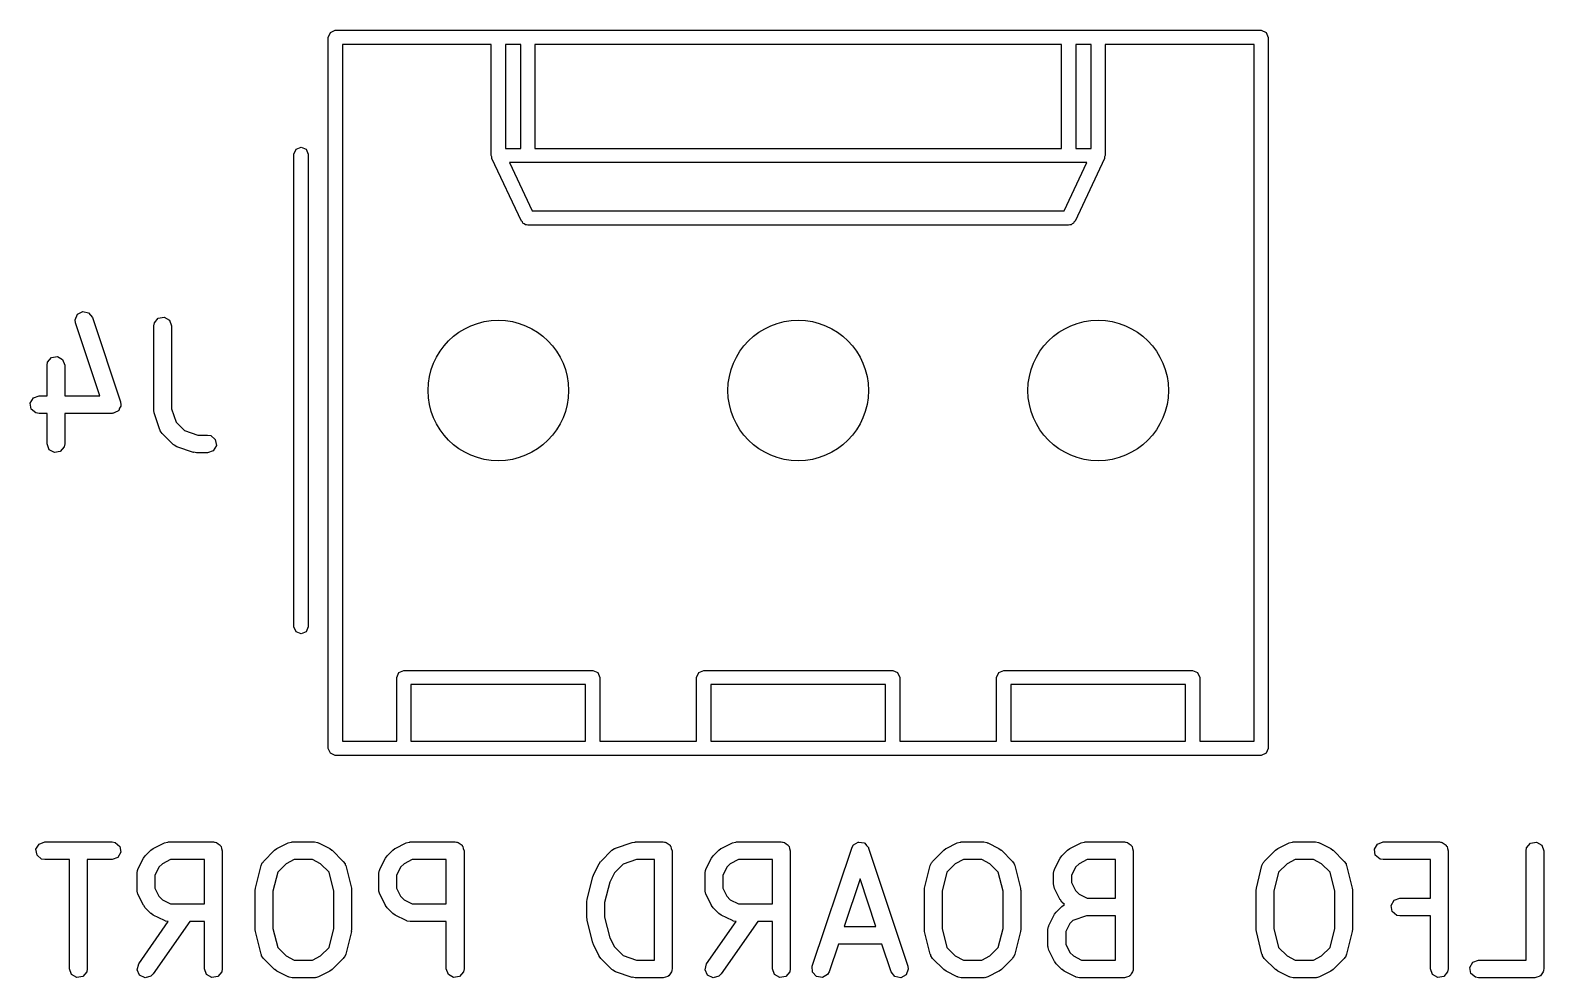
# Model space of a CAD drawing. Extents: x 62 to 228, y -146 to -46.
# Drawn here: x 154.79 to 167.6, y -145.31 to -137.28 of the extents above; entities that cross this region are included whole.
import ezdxf

# ---------------------------------------------------------------- set-up
doc = ezdxf.new("R2010")
doc.units = 0
doc.layers.add('BLACK', color=7, linetype='CONTINUOUS')

msp = doc.modelspace()

# ---------------------------------------------------------------- linework, layer by layer
at = {"layer": 'BLACK', "linetype": 'CONTINUOUS'}
for p, q in [((157.31, -137.345), (157.328, -137.303)), ((157.31, -143.365), (157.31, -137.345)), ((157.328, -137.303), (157.37, -137.285)), ((157.37, -137.285), (165.21, -137.285)), ((165.21, -137.285), (165.252, -137.303)), ((165.252, -137.303), (165.27, -137.345)), ((165.27, -137.345), (165.27, -143.365)), ((158.69, -137.405), (157.43, -137.405)), ((157.43, -137.405), (157.43, -143.305)), ((158.69, -138.345), (158.69, -137.405)), ((158.81, -137.405), (158.81, -138.285)), ((158.94, -137.405), (158.81, -137.405)), ((158.94, -138.285), (158.94, -137.405)), ((159.06, -137.405), (159.06, -138.285)), ((163.52, -137.405), (159.06, -137.405)), ((163.52, -138.285), (163.52, -137.405)), ((163.64, -137.405), (163.64, -138.285)), ((163.77, -137.405), (163.64, -137.405)), ((163.77, -138.285), (163.77, -137.405)), ((165.15, -137.405), (163.89, -137.405)), ((163.89, -137.405), (163.89, -138.345)), ((165.15, -143.305), (165.15, -137.405)), ((157.038, -138.293), (157.08, -138.275)), ((157.08, -138.275), (157.122, -138.293)), ((157.02, -138.335), (157.038, -138.293)), ((157.02, -142.335), (157.02, -138.335)), ((157.122, -138.293), (157.14, -138.335)), ((157.14, -138.335), (157.14, -142.335)), ((158.695, -138.357), (158.69, -138.345)), ((158.696, -138.371), (158.695, -138.357)), ((158.946, -138.901), (158.696, -138.371)), ((158.81, -138.285), (158.94, -138.285)), ((163.735, -138.405), (158.845, -138.405)), ((158.845, -138.405), (159.038, -138.815)), ((159.06, -138.285), (163.52, -138.285)), ((163.542, -138.815), (163.735, -138.405)), ((163.884, -138.371), (163.634, -138.901)), ((163.64, -138.285), (163.77, -138.285)), ((163.885, -138.357), (163.884, -138.371)), ((163.89, -138.345), (163.885, -138.357)), ((158.954, -138.908), (158.946, -138.901)), ((158.958, -138.917), (158.954, -138.908)), ((158.97, -138.923), (158.958, -138.917)), ((158.98, -138.931), (158.97, -138.923)), ((159.038, -138.815), (163.542, -138.815)), ((163.61, -138.923), (163.6, -138.931)), ((163.622, -138.917), (163.61, -138.923)), ((163.626, -138.908), (163.622, -138.917)), ((163.634, -138.901), (163.626, -138.908)), ((158.99, -138.931), (158.98, -138.931)), ((159, -138.935), (158.99, -138.931)), ((163.58, -138.935), (159, -138.935)), ((163.59, -138.931), (163.58, -138.935)), ((163.6, -138.931), (163.59, -138.931)), ((155.167, -139.738), (155.186, -139.69)), ((155.186, -139.69), (155.231, -139.666)), ((155.231, -139.666), (155.281, -139.676)), ((155.281, -139.676), (155.313, -139.716)), ((155.171, -139.763), (155.167, -139.738)), ((155.376, -140.379), (155.171, -139.763)), ((155.313, -139.716), (155.551, -140.43)), ((155.833, -139.787), (155.838, -139.762)), ((155.833, -140.502), (155.833, -139.787)), ((155.838, -139.762), (155.871, -139.722)), ((155.871, -139.722), (155.921, -139.714)), ((155.921, -139.714), (155.966, -139.739)), ((155.966, -139.739), (155.983, -139.787)), ((155.983, -139.787), (155.983, -140.489)), ((154.933, -140.095), (154.966, -140.056)), ((154.966, -140.056), (155.017, -140.047)), ((155.017, -140.047), (155.061, -140.073)), ((155.061, -140.073), (155.079, -140.121)), ((154.929, -140.121), (154.933, -140.095)), ((154.929, -140.379), (154.929, -140.121)), ((155.079, -140.121), (155.079, -140.379)), ((154.787, -140.441), (154.813, -140.397)), ((154.796, -140.492), (154.787, -140.441)), ((154.813, -140.397), (154.861, -140.379)), ((154.861, -140.379), (154.929, -140.379)), ((155.079, -140.379), (155.376, -140.379)), ((155.551, -140.43), (155.555, -140.456)), ((155.555, -140.456), (155.553, -140.461)), ((155.553, -140.461), (155.554, -140.467)), ((154.835, -140.525), (154.796, -140.492)), ((154.861, -140.529), (154.835, -140.525)), ((154.929, -140.529), (154.861, -140.529)), ((154.929, -140.787), (154.929, -140.529)), ((155.48, -140.529), (155.079, -140.529)), ((155.079, -140.529), (155.079, -140.787)), ((155.485, -140.527), (155.48, -140.529)), ((155.491, -140.528), (155.485, -140.527)), ((155.509, -140.518), (155.491, -140.528)), ((155.528, -140.511), (155.509, -140.518)), ((155.531, -140.507), (155.528, -140.511)), ((155.536, -140.504), (155.531, -140.507)), ((155.543, -140.485), (155.536, -140.504)), ((155.554, -140.467), (155.543, -140.485)), ((155.834, -140.503), (155.833, -140.502)), ((155.837, -140.525), (155.834, -140.503)), ((155.885, -140.668), (155.837, -140.525)), ((155.983, -140.489), (156.022, -140.604)), ((155.888, -140.672), (155.885, -140.668)), ((155.888, -140.676), (155.888, -140.672)), ((155.903, -140.698), (155.888, -140.676)), ((155.998, -140.793), (155.903, -140.698)), ((156.022, -140.604), (156.092, -140.674)), ((156.092, -140.674), (156.206, -140.712)), ((156.206, -140.712), (156.289, -140.712)), ((156.289, -140.712), (156.315, -140.717)), ((156.315, -140.717), (156.354, -140.75)), ((154.946, -140.836), (154.929, -140.787)), ((154.991, -140.861), (154.946, -140.836)), ((155.074, -140.813), (155.041, -140.852)), ((155.079, -140.787), (155.074, -140.813)), ((156.002, -140.795), (155.998, -140.793)), ((156.005, -140.799), (156.002, -140.795)), ((156.027, -140.811), (156.005, -140.799)), ((156.17, -140.859), (156.027, -140.811)), ((156.337, -140.845), (156.289, -140.862)), ((156.363, -140.8), (156.337, -140.845)), ((156.354, -140.75), (156.363, -140.8)), ((155.041, -140.852), (154.991, -140.861)), ((156.172, -140.858), (156.17, -140.859)), ((156.194, -140.862), (156.172, -140.858)), ((156.289, -140.862), (156.194, -140.862)), ((157.038, -142.377), (157.02, -142.335)), ((157.08, -142.395), (157.038, -142.377)), ((157.122, -142.377), (157.08, -142.395)), ((157.14, -142.335), (157.122, -142.377)), ((157.89, -142.765), (157.908, -142.723)), ((157.89, -143.305), (157.89, -142.765)), ((157.908, -142.723), (157.95, -142.705)), ((157.95, -142.705), (159.55, -142.705)), ((159.55, -142.705), (159.592, -142.723)), ((159.592, -142.723), (159.61, -142.765)), ((159.61, -142.765), (159.61, -143.305)), ((160.43, -142.765), (160.448, -142.723)), ((160.43, -143.305), (160.43, -142.765)), ((160.448, -142.723), (160.49, -142.705)), ((160.49, -142.705), (162.09, -142.705)), ((162.09, -142.705), (162.132, -142.723)), ((162.132, -142.723), (162.15, -142.765)), ((162.15, -142.765), (162.15, -143.305)), ((162.97, -142.765), (162.988, -142.723)), ((162.97, -143.305), (162.97, -142.765)), ((162.988, -142.723), (163.03, -142.705)), ((163.03, -142.705), (164.63, -142.705)), ((164.63, -142.705), (164.672, -142.723)), ((164.672, -142.723), (164.69, -142.765)), ((164.69, -142.765), (164.69, -143.305)), ((158.01, -142.825), (158.01, -143.305)), ((159.49, -142.825), (158.01, -142.825)), ((159.49, -143.305), (159.49, -142.825)), ((160.55, -142.825), (160.55, -143.305)), ((162.03, -142.825), (160.55, -142.825)), ((162.03, -143.305), (162.03, -142.825)), ((163.09, -142.825), (163.09, -143.305)), ((164.57, -142.825), (163.09, -142.825)), ((164.57, -143.305), (164.57, -142.825)), ((157.328, -143.407), (157.31, -143.365)), ((157.37, -143.425), (157.328, -143.407)), ((157.43, -143.305), (157.89, -143.305)), ((158.01, -143.305), (159.49, -143.305)), ((159.61, -143.305), (160.43, -143.305)), ((160.55, -143.305), (162.03, -143.305)), ((162.15, -143.305), (162.97, -143.305)), ((163.09, -143.305), (164.57, -143.305)), ((164.69, -143.305), (165.15, -143.305)), ((165.252, -143.407), (165.21, -143.425)), ((165.27, -143.365), (165.252, -143.407)), ((165.21, -143.425), (157.37, -143.425)), ((154.835, -144.219), (154.861, -144.175)), ((154.861, -144.175), (154.909, -144.157)), ((154.909, -144.157), (155.48, -144.157)), ((155.48, -144.157), (155.506, -144.162)), ((155.506, -144.162), (155.545, -144.195)), ((155.828, -144.213), (155.923, -144.165)), ((155.923, -144.165), (155.948, -144.158)), ((155.948, -144.158), (155.952, -144.159)), ((155.952, -144.159), (155.957, -144.157)), ((155.957, -144.157), (156.338, -144.157)), ((156.338, -144.157), (156.347, -144.159)), ((156.347, -144.159), (156.351, -144.159)), ((156.351, -144.159), (156.354, -144.16)), ((156.354, -144.16), (156.363, -144.162)), ((156.363, -144.162), (156.378, -144.174)), ((156.378, -144.174), (156.395, -144.184)), ((156.876, -144.213), (156.971, -144.165)), ((156.971, -144.165), (156.996, -144.158)), ((156.996, -144.158), (157, -144.159)), ((157, -144.159), (157.004, -144.157)), ((157.004, -144.157), (157.195, -144.157)), ((157.195, -144.157), (157.22, -144.162)), ((157.22, -144.162), (157.224, -144.165)), ((157.224, -144.165), (157.228, -144.165)), ((157.228, -144.165), (157.324, -144.213)), ((157.876, -144.213), (157.971, -144.165)), ((157.971, -144.165), (157.996, -144.158)), ((157.996, -144.158), (158, -144.159)), ((158, -144.159), (158.004, -144.157)), ((158.004, -144.157), (158.385, -144.157)), ((158.385, -144.157), (158.395, -144.159)), ((158.395, -144.159), (158.398, -144.159)), ((158.398, -144.159), (158.401, -144.16)), ((158.401, -144.16), (158.411, -144.162)), ((158.411, -144.162), (158.426, -144.174)), ((158.426, -144.174), (158.443, -144.184)), ((159.742, -144.209), (159.885, -144.161)), ((159.885, -144.161), (159.908, -144.158)), ((159.908, -144.158), (159.909, -144.157)), ((159.909, -144.157), (160.147, -144.157)), ((160.147, -144.157), (160.157, -144.159)), ((160.157, -144.159), (160.16, -144.159)), ((160.16, -144.159), (160.163, -144.16)), ((160.163, -144.16), (160.173, -144.162)), ((160.173, -144.162), (160.188, -144.174)), ((160.188, -144.174), (160.205, -144.184)), ((160.637, -144.213), (160.733, -144.165)), ((160.733, -144.165), (160.758, -144.158)), ((160.758, -144.158), (160.762, -144.159)), ((160.762, -144.159), (160.766, -144.157)), ((160.766, -144.157), (161.147, -144.157)), ((161.147, -144.157), (161.157, -144.159)), ((161.157, -144.159), (161.16, -144.159)), ((161.16, -144.159), (161.163, -144.16)), ((161.163, -144.16), (161.173, -144.162)), ((161.173, -144.162), (161.188, -144.174)), ((161.188, -144.174), (161.205, -144.184)), ((161.758, -144.183), (161.779, -144.171)), ((161.779, -144.171), (161.799, -144.159)), ((161.799, -144.159), (161.801, -144.159)), ((161.801, -144.159), (161.803, -144.158)), ((161.803, -144.158), (161.826, -144.163)), ((161.826, -144.163), (161.85, -144.166)), ((161.85, -144.166), (161.851, -144.168)), ((161.851, -144.168), (161.853, -144.168)), ((161.853, -144.168), (161.868, -144.187)), ((162.542, -144.213), (162.637, -144.165)), ((162.637, -144.165), (162.662, -144.158)), ((162.662, -144.158), (162.667, -144.159)), ((162.667, -144.159), (162.671, -144.157)), ((162.671, -144.157), (162.861, -144.157)), ((162.861, -144.157), (162.887, -144.162)), ((162.887, -144.162), (162.891, -144.165)), ((162.891, -144.165), (162.895, -144.165)), ((162.895, -144.165), (162.99, -144.213)), ((163.59, -144.213), (163.685, -144.165)), ((163.685, -144.165), (163.71, -144.158)), ((163.71, -144.158), (163.714, -144.159)), ((163.714, -144.159), (163.719, -144.157)), ((163.719, -144.157), (164.052, -144.157)), ((164.052, -144.157), (164.062, -144.159)), ((164.062, -144.159), (164.065, -144.159)), ((164.065, -144.159), (164.068, -144.16)), ((164.068, -144.16), (164.078, -144.162)), ((164.078, -144.162), (164.092, -144.174)), ((164.092, -144.174), (164.109, -144.184)), ((165.352, -144.213), (165.447, -144.165)), ((165.447, -144.165), (165.472, -144.158)), ((165.472, -144.158), (165.476, -144.159)), ((165.476, -144.159), (165.48, -144.157)), ((165.48, -144.157), (165.671, -144.157)), ((165.671, -144.157), (165.697, -144.162)), ((165.697, -144.162), (165.7, -144.165)), ((165.7, -144.165), (165.704, -144.165)), ((165.704, -144.165), (165.8, -144.213)), ((166.169, -144.219), (166.194, -144.175)), ((166.194, -144.175), (166.242, -144.157)), ((166.242, -144.157), (166.719, -144.157)), ((166.719, -144.157), (166.728, -144.159)), ((166.728, -144.159), (166.732, -144.159)), ((166.732, -144.159), (166.734, -144.16)), ((166.734, -144.16), (166.744, -144.162)), ((166.744, -144.162), (166.759, -144.174)), ((166.759, -144.174), (166.776, -144.184)), ((167.458, -144.207), (167.491, -144.167)), ((167.491, -144.167), (167.541, -144.159)), ((167.541, -144.159), (167.586, -144.184)), ((154.844, -144.27), (154.835, -144.219)), ((154.883, -144.303), (154.844, -144.27)), ((154.909, -144.307), (154.883, -144.303)), ((155.12, -144.307), (154.909, -144.307)), ((155.12, -145.232), (155.12, -144.307)), ((155.48, -144.307), (155.27, -144.307)), ((155.27, -144.307), (155.27, -145.232)), ((155.529, -144.29), (155.48, -144.307)), ((155.554, -144.245), (155.529, -144.29)), ((155.545, -144.195), (155.554, -144.245)), ((155.699, -144.389), (155.747, -144.294)), ((155.747, -144.294), (155.76, -144.276)), ((155.76, -144.276), (155.761, -144.275)), ((155.761, -144.275), (155.808, -144.227)), ((155.808, -144.227), (155.827, -144.214)), ((155.827, -144.214), (155.828, -144.213)), ((155.974, -144.307), (155.906, -144.342)), ((156.263, -144.307), (155.974, -144.307)), ((156.263, -144.681), (156.263, -144.307)), ((156.395, -144.184), (156.397, -144.191)), ((156.397, -144.191), (156.403, -144.195)), ((156.403, -144.195), (156.406, -144.214)), ((156.406, -144.214), (156.413, -144.232)), ((156.413, -144.232), (156.413, -145.232)), ((156.761, -144.322), (156.856, -144.227)), ((156.856, -144.227), (156.874, -144.214)), ((156.874, -144.214), (156.876, -144.213)), ((157.022, -144.307), (156.953, -144.342)), ((157.177, -144.307), (157.022, -144.307)), ((157.246, -144.342), (157.177, -144.307)), ((157.324, -144.213), (157.342, -144.226)), ((157.342, -144.226), (157.343, -144.227)), ((157.343, -144.227), (157.438, -144.322)), ((157.747, -144.389), (157.794, -144.294)), ((157.794, -144.294), (157.808, -144.276)), ((157.808, -144.275), (157.856, -144.227)), ((157.808, -144.276), (157.808, -144.275)), ((157.856, -144.227), (157.874, -144.214)), ((157.874, -144.214), (157.876, -144.213)), ((158.022, -144.307), (157.953, -144.342)), ((158.31, -144.307), (158.022, -144.307)), ((158.31, -144.681), (158.31, -144.307)), ((158.443, -144.184), (158.445, -144.191)), ((158.445, -144.191), (158.45, -144.195)), ((158.45, -144.195), (158.454, -144.214)), ((158.454, -144.214), (158.46, -144.232)), ((158.46, -144.232), (158.46, -145.232)), ((159.618, -144.322), (159.713, -144.227)), ((159.713, -144.227), (159.734, -144.212)), ((159.734, -144.212), (159.739, -144.212)), ((159.739, -144.212), (159.742, -144.209)), ((159.921, -144.307), (159.807, -144.346)), ((160.072, -144.307), (159.921, -144.307)), ((160.072, -145.157), (160.072, -144.307)), ((160.205, -144.184), (160.207, -144.191)), ((160.207, -144.191), (160.212, -144.195)), ((160.212, -144.195), (160.215, -144.214)), ((160.215, -144.214), (160.222, -144.232)), ((160.222, -144.232), (160.222, -145.232)), ((160.509, -144.389), (160.556, -144.294)), ((160.556, -144.294), (160.57, -144.276)), ((160.57, -144.275), (160.618, -144.227)), ((160.57, -144.276), (160.57, -144.275)), ((160.618, -144.227), (160.636, -144.214)), ((160.636, -144.214), (160.637, -144.213)), ((160.784, -144.307), (160.715, -144.342)), ((161.072, -144.307), (160.784, -144.307)), ((161.072, -144.681), (161.072, -144.307)), ((161.205, -144.184), (161.207, -144.191)), ((161.207, -144.191), (161.212, -144.195)), ((161.212, -144.195), (161.215, -144.214)), ((161.215, -144.214), (161.222, -144.232)), ((161.222, -144.232), (161.222, -145.232)), ((161.409, -145.209), (161.743, -144.209)), ((161.743, -144.209), (161.755, -144.186)), ((161.755, -144.186), (161.757, -144.185)), ((161.757, -144.185), (161.758, -144.183)), ((161.868, -144.187), (161.884, -144.205)), ((161.884, -144.205), (161.884, -144.207)), ((161.884, -144.207), (161.885, -144.209)), ((161.885, -144.209), (162.218, -145.209)), ((162.427, -144.322), (162.523, -144.227)), ((162.523, -144.227), (162.541, -144.214)), ((162.541, -144.214), (162.542, -144.213)), ((162.689, -144.307), (162.62, -144.342)), ((162.844, -144.307), (162.689, -144.307)), ((162.912, -144.342), (162.844, -144.307)), ((162.99, -144.213), (163.008, -144.226)), ((163.008, -144.226), (163.01, -144.227)), ((163.01, -144.227), (163.105, -144.322)), ((163.461, -144.389), (163.509, -144.294)), ((163.509, -144.294), (163.522, -144.276)), ((163.522, -144.276), (163.523, -144.275)), ((163.523, -144.275), (163.57, -144.227)), ((163.57, -144.227), (163.589, -144.214)), ((163.589, -144.214), (163.59, -144.213)), ((163.736, -144.307), (163.668, -144.342)), ((163.977, -144.307), (163.736, -144.307)), ((163.977, -144.634), (163.977, -144.307)), ((164.109, -144.184), (164.112, -144.191)), ((164.112, -144.191), (164.117, -144.195)), ((164.117, -144.195), (164.12, -144.214)), ((164.12, -144.214), (164.127, -144.232)), ((164.127, -144.232), (164.127, -145.232)), ((165.237, -144.322), (165.332, -144.227)), ((165.332, -144.227), (165.351, -144.214)), ((165.351, -144.214), (165.352, -144.213)), ((165.498, -144.307), (165.43, -144.342)), ((165.653, -144.307), (165.498, -144.307)), ((165.722, -144.342), (165.653, -144.307)), ((165.8, -144.213), (165.818, -144.226)), ((165.818, -144.226), (165.819, -144.227)), ((165.819, -144.227), (165.914, -144.322)), ((166.177, -144.27), (166.169, -144.219)), ((166.217, -144.303), (166.177, -144.27)), ((166.242, -144.307), (166.217, -144.303)), ((166.644, -144.307), (166.242, -144.307)), ((166.644, -144.634), (166.644, -144.307)), ((166.776, -144.184), (166.778, -144.191)), ((166.778, -144.191), (166.784, -144.195)), ((166.784, -144.195), (166.787, -144.214)), ((166.787, -144.214), (166.794, -144.232)), ((166.794, -144.232), (166.794, -145.232)), ((167.453, -144.232), (167.458, -144.207)), ((167.453, -145.157), (167.453, -144.232)), ((167.586, -144.184), (167.603, -144.232)), ((167.603, -144.232), (167.603, -145.232)), ((155.691, -144.423), (155.696, -144.397)), ((155.691, -144.566), (155.691, -144.423)), ((155.696, -144.397), (155.699, -144.394)), ((155.699, -144.394), (155.699, -144.389)), ((155.875, -144.372), (155.841, -144.441)), ((155.906, -144.342), (155.875, -144.372)), ((156.693, -144.548), (156.741, -144.357)), ((156.741, -144.357), (156.752, -144.333)), ((156.752, -144.333), (156.758, -144.329)), ((156.758, -144.329), (156.761, -144.322)), ((156.882, -144.414), (156.841, -144.575)), ((156.953, -144.342), (156.882, -144.414)), ((157.318, -144.414), (157.246, -144.342)), ((157.358, -144.575), (157.318, -144.414)), ((157.438, -144.322), (157.453, -144.344)), ((157.453, -144.344), (157.454, -144.351)), ((157.454, -144.351), (157.458, -144.357)), ((157.458, -144.357), (157.506, -144.548)), ((157.739, -144.423), (157.743, -144.397)), ((157.739, -144.566), (157.739, -144.423)), ((157.743, -144.397), (157.746, -144.394)), ((157.746, -144.394), (157.747, -144.389)), ((157.923, -144.372), (157.889, -144.441)), ((157.953, -144.342), (157.923, -144.372)), ((159.556, -144.437), (159.604, -144.342)), ((159.604, -144.342), (159.617, -144.324)), ((159.617, -144.324), (159.618, -144.322)), ((159.733, -144.42), (159.694, -144.497)), ((159.807, -144.346), (159.733, -144.42)), ((160.501, -144.423), (160.505, -144.397)), ((160.501, -144.566), (160.501, -144.423)), ((160.505, -144.397), (160.508, -144.394)), ((160.508, -144.394), (160.509, -144.389)), ((160.685, -144.372), (160.651, -144.441)), ((160.715, -144.342), (160.685, -144.372)), ((162.36, -144.548), (162.408, -144.357)), ((162.408, -144.357), (162.418, -144.333)), ((162.418, -144.333), (162.424, -144.329)), ((162.424, -144.329), (162.427, -144.322)), ((162.548, -144.414), (162.508, -144.575)), ((162.62, -144.342), (162.548, -144.414)), ((162.984, -144.414), (162.912, -144.342)), ((163.025, -144.575), (162.984, -144.414)), ((163.105, -144.322), (163.12, -144.344)), ((163.12, -144.344), (163.121, -144.351)), ((163.121, -144.351), (163.125, -144.357)), ((163.125, -144.357), (163.172, -144.548)), ((163.453, -144.423), (163.458, -144.397)), ((163.453, -144.518), (163.453, -144.423)), ((163.458, -144.397), (163.46, -144.394)), ((163.46, -144.394), (163.461, -144.389)), ((163.637, -144.372), (163.603, -144.441)), ((163.668, -144.342), (163.637, -144.372)), ((165.17, -144.548), (165.217, -144.357)), ((165.217, -144.357), (165.228, -144.333)), ((165.228, -144.333), (165.234, -144.329)), ((165.234, -144.329), (165.237, -144.322)), ((165.358, -144.414), (165.317, -144.575)), ((165.43, -144.342), (165.358, -144.414)), ((165.794, -144.414), (165.722, -144.342)), ((165.834, -144.575), (165.794, -144.414)), ((165.914, -144.322), (165.929, -144.344)), ((165.929, -144.344), (165.93, -144.351)), ((165.93, -144.351), (165.934, -144.357)), ((165.934, -144.357), (165.982, -144.548)), ((155.841, -144.441), (155.841, -144.548)), ((155.841, -144.548), (155.875, -144.617)), ((156.691, -144.566), (156.694, -144.551)), ((156.694, -144.551), (156.693, -144.548)), ((157.506, -144.548), (157.507, -144.562)), ((157.507, -144.562), (157.508, -144.566)), ((157.889, -144.441), (157.889, -144.548)), ((157.889, -144.548), (157.923, -144.617)), ((159.503, -144.643), (159.551, -144.452)), ((159.551, -144.452), (159.556, -144.44)), ((159.556, -144.44), (159.556, -144.437)), ((159.694, -144.497), (159.651, -144.67)), ((160.651, -144.441), (160.651, -144.548)), ((160.651, -144.548), (160.685, -144.617)), ((161.814, -144.47), (161.68, -144.872)), ((161.948, -144.872), (161.814, -144.47)), ((162.358, -144.566), (162.36, -144.551)), ((162.36, -144.551), (162.36, -144.548)), ((163.172, -144.548), (163.173, -144.562)), ((163.173, -144.562), (163.175, -144.566)), ((163.455, -144.522), (163.453, -144.518)), ((163.454, -144.527), (163.455, -144.522)), ((163.461, -144.552), (163.454, -144.527)), ((163.509, -144.647), (163.461, -144.552)), ((163.603, -144.441), (163.603, -144.5)), ((163.603, -144.5), (163.637, -144.569)), ((165.167, -144.566), (165.17, -144.551)), ((165.17, -144.551), (165.17, -144.548)), ((165.982, -144.548), (165.983, -144.562)), ((165.983, -144.562), (165.984, -144.566)), ((155.693, -144.57), (155.691, -144.566)), ((155.692, -144.574), (155.693, -144.57)), ((155.699, -144.599), (155.692, -144.574)), ((155.747, -144.694), (155.699, -144.599)), ((155.875, -144.617), (155.906, -144.647)), ((155.906, -144.647), (155.974, -144.681)), ((155.974, -144.681), (156.263, -144.681)), ((156.691, -144.899), (156.691, -144.566)), ((156.841, -144.575), (156.841, -144.89)), ((157.358, -144.89), (157.358, -144.575)), ((157.508, -144.566), (157.508, -144.899)), ((157.74, -144.57), (157.739, -144.566)), ((157.739, -144.574), (157.74, -144.57)), ((157.747, -144.599), (157.739, -144.574)), ((157.794, -144.694), (157.747, -144.599)), ((157.923, -144.617), (157.953, -144.647)), ((157.953, -144.647), (158.022, -144.681)), ((158.022, -144.681), (158.31, -144.681)), ((159.501, -144.661), (159.503, -144.646)), ((159.501, -144.804), (159.501, -144.661)), ((159.503, -144.646), (159.503, -144.643)), ((159.651, -144.67), (159.651, -144.795)), ((160.502, -144.57), (160.501, -144.566)), ((160.501, -144.574), (160.502, -144.57)), ((160.509, -144.599), (160.501, -144.574)), ((160.556, -144.694), (160.509, -144.599)), ((160.685, -144.617), (160.715, -144.647)), ((160.715, -144.647), (160.784, -144.681)), ((160.784, -144.681), (161.072, -144.681)), ((162.358, -144.899), (162.358, -144.566)), ((162.508, -144.575), (162.508, -144.89)), ((163.025, -144.89), (163.025, -144.575)), ((163.175, -144.566), (163.175, -144.899)), ((163.51, -144.648), (163.509, -144.647)), ((163.523, -144.666), (163.51, -144.648)), ((163.544, -144.688), (163.523, -144.666)), ((163.523, -144.703), (163.544, -144.688)), ((163.544, -144.688), (163.544, -144.688)), ((163.637, -144.569), (163.668, -144.599)), ((163.668, -144.599), (163.736, -144.634)), ((163.736, -144.634), (163.977, -144.634)), ((165.167, -144.899), (165.167, -144.566)), ((165.317, -144.575), (165.317, -144.89)), ((165.834, -144.89), (165.834, -144.575)), ((165.984, -144.566), (165.984, -144.899)), ((166.311, -144.696), (166.337, -144.651)), ((166.337, -144.651), (166.385, -144.634)), ((166.385, -144.634), (166.644, -144.634)), ((155.748, -144.696), (155.747, -144.694)), ((155.761, -144.714), (155.748, -144.696)), ((155.808, -144.762), (155.761, -144.714)), ((155.81, -144.762), (155.808, -144.762)), ((155.828, -144.776), (155.81, -144.762)), ((155.923, -144.823), (155.828, -144.776)), ((157.796, -144.696), (157.794, -144.694)), ((157.808, -144.714), (157.796, -144.696)), ((157.856, -144.762), (157.808, -144.714)), ((157.857, -144.762), (157.856, -144.762)), ((157.876, -144.776), (157.857, -144.762)), ((157.971, -144.823), (157.876, -144.776)), ((159.502, -144.807), (159.501, -144.804)), ((159.503, -144.822), (159.502, -144.807)), ((159.651, -144.795), (159.694, -144.968)), ((160.557, -144.696), (160.556, -144.694)), ((160.57, -144.714), (160.557, -144.696)), ((160.618, -144.762), (160.57, -144.714)), ((160.619, -144.762), (160.618, -144.762)), ((160.637, -144.776), (160.619, -144.762)), ((160.733, -144.823), (160.637, -144.776)), ((163.413, -144.866), (163.461, -144.77)), ((163.461, -144.77), (163.474, -144.752)), ((163.474, -144.752), (163.475, -144.751)), ((163.475, -144.751), (163.523, -144.703)), ((163.731, -144.784), (163.616, -144.822)), ((163.977, -144.784), (163.731, -144.784)), ((163.977, -145.157), (163.977, -144.784)), ((166.32, -144.746), (166.311, -144.696)), ((166.36, -144.779), (166.32, -144.746)), ((166.385, -144.784), (166.36, -144.779)), ((166.644, -144.784), (166.385, -144.784)), ((166.644, -145.232), (166.644, -144.784)), ((155.705, -145.189), (155.956, -144.831)), ((156.139, -144.831), (155.828, -145.275)), ((155.928, -144.824), (155.923, -144.823)), ((155.931, -144.827), (155.928, -144.824)), ((155.956, -144.831), (155.931, -144.827)), ((156.263, -144.831), (156.139, -144.831)), ((156.263, -145.232), (156.263, -144.831)), ((156.692, -144.902), (156.691, -144.899)), ((156.693, -144.917), (156.692, -144.902)), ((156.741, -145.108), (156.693, -144.917)), ((156.841, -144.89), (156.882, -145.051)), ((157.318, -145.051), (157.358, -144.89)), ((157.506, -144.917), (157.458, -145.108)), ((157.508, -144.899), (157.505, -144.914)), ((157.505, -144.914), (157.506, -144.917)), ((157.975, -144.824), (157.971, -144.823)), ((157.979, -144.827), (157.975, -144.824)), ((158.004, -144.831), (157.979, -144.827)), ((158.31, -144.831), (158.004, -144.831)), ((158.31, -145.232), (158.31, -144.831)), ((159.551, -145.012), (159.503, -144.822)), ((160.514, -145.189), (160.765, -144.831)), ((160.948, -144.831), (160.637, -145.275)), ((160.737, -144.824), (160.733, -144.823)), ((160.741, -144.827), (160.737, -144.824)), ((160.765, -144.831), (160.741, -144.827)), ((161.072, -144.831), (160.948, -144.831)), ((161.072, -145.232), (161.072, -144.831)), ((161.68, -144.872), (161.948, -144.872)), ((162.359, -144.902), (162.358, -144.899)), ((162.36, -144.917), (162.359, -144.902)), ((162.408, -145.108), (162.36, -144.917)), ((162.508, -144.89), (162.548, -145.051)), ((162.984, -145.051), (163.025, -144.89)), ((163.172, -144.917), (163.125, -145.108)), ((163.175, -144.899), (163.172, -144.914)), ((163.172, -144.914), (163.172, -144.917)), ((163.405, -144.899), (163.41, -144.873)), ((163.405, -145.042), (163.405, -144.899)), ((163.41, -144.873), (163.413, -144.87)), ((163.413, -144.87), (163.413, -144.866)), ((163.59, -144.848), (163.555, -144.917)), ((163.555, -144.917), (163.555, -145.024)), ((163.616, -144.822), (163.59, -144.848)), ((165.169, -144.902), (165.167, -144.899)), ((165.17, -144.917), (165.169, -144.902)), ((165.217, -145.108), (165.17, -144.917)), ((165.317, -144.89), (165.358, -145.051)), ((165.794, -145.051), (165.834, -144.89)), ((165.982, -144.917), (165.934, -145.108)), ((165.984, -144.899), (165.981, -144.914)), ((165.981, -144.914), (165.982, -144.917)), ((156.882, -145.051), (156.953, -145.123)), ((157.246, -145.123), (157.318, -145.051)), ((159.553, -145.015), (159.551, -145.012)), ((159.556, -145.028), (159.553, -145.015)), ((159.604, -145.123), (159.556, -145.028)), ((159.694, -144.968), (159.733, -145.045)), ((159.733, -145.045), (159.807, -145.119)), ((161.63, -145.022), (161.552, -145.256)), ((161.998, -145.022), (161.63, -145.022)), ((162.076, -145.256), (161.998, -145.022)), ((162.548, -145.051), (162.62, -145.123)), ((162.912, -145.123), (162.984, -145.051)), ((163.407, -145.046), (163.405, -145.042)), ((163.406, -145.05), (163.407, -145.046)), ((163.413, -145.075), (163.406, -145.05)), ((163.461, -145.171), (163.413, -145.075)), ((163.555, -145.024), (163.59, -145.093)), ((165.358, -145.051), (165.43, -145.123)), ((165.722, -145.123), (165.794, -145.051)), ((155.691, -145.239), (155.705, -145.189)), ((156.745, -145.114), (156.741, -145.108)), ((156.746, -145.121), (156.745, -145.114)), ((156.761, -145.143), (156.746, -145.121)), ((156.856, -145.238), (156.761, -145.143)), ((156.953, -145.123), (157.022, -145.157)), ((157.022, -145.157), (157.177, -145.157)), ((157.177, -145.157), (157.246, -145.123)), ((157.438, -145.143), (157.343, -145.238)), ((157.441, -145.136), (157.438, -145.143)), ((157.447, -145.132), (157.441, -145.136)), ((157.458, -145.108), (157.447, -145.132)), ((159.605, -145.124), (159.604, -145.123)), ((159.618, -145.143), (159.605, -145.124)), ((159.713, -145.238), (159.618, -145.143)), ((159.807, -145.119), (159.921, -145.157)), ((159.921, -145.157), (160.072, -145.157)), ((160.501, -145.239), (160.514, -145.189)), ((162.412, -145.114), (162.408, -145.108)), ((162.413, -145.121), (162.412, -145.114)), ((162.427, -145.143), (162.413, -145.121)), ((162.523, -145.238), (162.427, -145.143)), ((162.62, -145.123), (162.689, -145.157)), ((162.689, -145.157), (162.844, -145.157)), ((162.844, -145.157), (162.912, -145.123)), ((163.105, -145.143), (163.01, -145.238)), ((163.108, -145.136), (163.105, -145.143)), ((163.114, -145.132), (163.108, -145.136)), ((163.125, -145.108), (163.114, -145.132)), ((163.462, -145.172), (163.461, -145.171)), ((163.475, -145.19), (163.462, -145.172)), ((163.523, -145.238), (163.475, -145.19)), ((163.59, -145.093), (163.62, -145.123)), ((163.62, -145.123), (163.689, -145.157)), ((163.689, -145.157), (163.977, -145.157)), ((165.221, -145.114), (165.217, -145.108)), ((165.222, -145.121), (165.221, -145.114)), ((165.237, -145.143), (165.222, -145.121)), ((165.332, -145.238), (165.237, -145.143)), ((165.43, -145.123), (165.498, -145.157)), ((165.498, -145.157), (165.653, -145.157)), ((165.653, -145.157), (165.722, -145.123)), ((165.914, -145.143), (165.819, -145.238)), ((165.918, -145.136), (165.914, -145.143)), ((165.924, -145.132), (165.918, -145.136)), ((165.934, -145.108), (165.924, -145.132)), ((166.978, -145.219), (167.004, -145.175)), ((167.004, -145.175), (167.052, -145.157)), ((167.052, -145.157), (167.453, -145.157)), ((155.137, -145.281), (155.12, -145.232)), ((155.182, -145.306), (155.137, -145.281)), ((155.232, -145.297), (155.182, -145.306)), ((155.265, -145.258), (155.232, -145.297)), ((155.27, -145.232), (155.265, -145.258)), ((155.713, -145.285), (155.691, -145.239)), ((155.76, -145.307), (155.713, -145.285)), ((155.809, -145.294), (155.76, -145.307)), ((155.828, -145.275), (155.809, -145.294)), ((156.28, -145.281), (156.263, -145.232)), ((156.325, -145.306), (156.28, -145.281)), ((156.375, -145.297), (156.325, -145.306)), ((156.408, -145.258), (156.375, -145.297)), ((156.413, -145.232), (156.408, -145.258)), ((156.857, -145.238), (156.856, -145.238)), ((156.876, -145.252), (156.857, -145.238)), ((156.971, -145.299), (156.876, -145.252)), ((156.975, -145.3), (156.971, -145.299)), ((156.979, -145.303), (156.975, -145.3)), ((157.004, -145.307), (156.979, -145.303)), ((157.195, -145.307), (157.004, -145.307)), ((157.199, -145.306), (157.195, -145.307)), ((157.203, -145.307), (157.199, -145.306)), ((157.228, -145.299), (157.203, -145.307)), ((157.324, -145.252), (157.228, -145.299)), ((157.325, -145.251), (157.324, -145.252)), ((157.343, -145.238), (157.325, -145.251)), ((158.328, -145.281), (158.31, -145.232)), ((158.372, -145.306), (158.328, -145.281)), ((158.423, -145.297), (158.372, -145.306)), ((158.456, -145.258), (158.423, -145.297)), ((158.46, -145.232), (158.456, -145.258)), ((159.717, -145.24), (159.713, -145.238)), ((159.72, -145.244), (159.717, -145.24)), ((159.742, -145.256), (159.72, -145.244)), ((159.885, -145.304), (159.742, -145.256)), ((159.887, -145.303), (159.885, -145.304)), ((159.909, -145.307), (159.887, -145.303)), ((160.147, -145.307), (159.909, -145.307)), ((160.165, -145.301), (160.147, -145.307)), ((160.185, -145.297), (160.165, -145.301)), ((160.189, -145.292), (160.185, -145.297)), ((160.195, -145.29), (160.189, -145.292)), ((160.205, -145.273), (160.195, -145.29)), ((160.218, -145.258), (160.205, -145.273)), ((160.219, -145.248), (160.218, -145.258)), ((160.221, -145.245), (160.219, -145.248)), ((160.222, -145.232), (160.22, -145.242)), ((160.22, -145.242), (160.221, -145.245)), ((160.523, -145.285), (160.501, -145.239)), ((160.569, -145.307), (160.523, -145.285)), ((160.619, -145.294), (160.569, -145.307)), ((160.637, -145.275), (160.619, -145.294)), ((161.09, -145.281), (161.072, -145.232)), ((161.134, -145.306), (161.09, -145.281)), ((161.185, -145.297), (161.134, -145.306)), ((161.218, -145.258), (161.185, -145.297)), ((161.222, -145.232), (161.218, -145.258)), ((161.411, -145.26), (161.409, -145.209)), ((161.445, -145.298), (161.411, -145.26)), ((161.496, -145.306), (161.445, -145.298)), ((161.539, -145.279), (161.496, -145.306)), ((161.552, -145.256), (161.539, -145.279)), ((162.108, -145.296), (162.076, -145.256)), ((162.158, -145.307), (162.108, -145.296)), ((162.203, -145.282), (162.158, -145.307)), ((162.222, -145.234), (162.203, -145.282)), ((162.218, -145.209), (162.222, -145.234)), ((162.524, -145.238), (162.523, -145.238)), ((162.542, -145.252), (162.524, -145.238)), ((162.637, -145.299), (162.542, -145.252)), ((162.642, -145.3), (162.637, -145.299)), ((162.645, -145.303), (162.642, -145.3)), ((162.671, -145.307), (162.645, -145.303)), ((162.861, -145.307), (162.671, -145.307)), ((162.866, -145.306), (162.861, -145.307)), ((162.87, -145.307), (162.866, -145.306)), ((162.895, -145.299), (162.87, -145.307)), ((162.99, -145.252), (162.895, -145.299)), ((162.991, -145.251), (162.99, -145.252)), ((163.01, -145.238), (162.991, -145.251)), ((163.524, -145.238), (163.523, -145.238)), ((163.542, -145.252), (163.524, -145.238)), ((163.637, -145.299), (163.542, -145.252)), ((163.642, -145.3), (163.637, -145.299)), ((163.645, -145.303), (163.642, -145.3)), ((163.671, -145.307), (163.645, -145.303)), ((164.052, -145.307), (163.671, -145.307)), ((164.07, -145.301), (164.052, -145.307)), ((164.089, -145.297), (164.07, -145.301)), ((164.094, -145.292), (164.089, -145.297)), ((164.1, -145.29), (164.094, -145.292)), ((164.11, -145.273), (164.1, -145.29)), ((164.122, -145.258), (164.11, -145.273)), ((164.124, -145.248), (164.122, -145.258)), ((164.126, -145.245), (164.124, -145.248)), ((164.127, -145.232), (164.125, -145.242)), ((164.125, -145.242), (164.126, -145.245)), ((165.334, -145.238), (165.332, -145.238)), ((165.352, -145.252), (165.334, -145.238)), ((165.447, -145.299), (165.352, -145.252)), ((165.451, -145.3), (165.447, -145.299)), ((165.455, -145.303), (165.451, -145.3)), ((165.48, -145.307), (165.455, -145.303)), ((165.671, -145.307), (165.48, -145.307)), ((165.675, -145.306), (165.671, -145.307)), ((165.68, -145.307), (165.675, -145.306)), ((165.704, -145.299), (165.68, -145.307)), ((165.8, -145.252), (165.704, -145.299)), ((165.801, -145.251), (165.8, -145.252)), ((165.819, -145.238), (165.801, -145.251)), ((166.661, -145.281), (166.644, -145.232)), ((166.706, -145.306), (166.661, -145.281)), ((166.756, -145.297), (166.706, -145.306)), ((166.789, -145.258), (166.756, -145.297)), ((166.794, -145.232), (166.789, -145.258)), ((166.987, -145.27), (166.978, -145.219)), ((167.026, -145.303), (166.987, -145.27)), ((167.052, -145.307), (167.026, -145.303)), ((167.528, -145.307), (167.052, -145.307)), ((167.546, -145.301), (167.528, -145.307)), ((167.566, -145.297), (167.546, -145.301)), ((167.57, -145.292), (167.566, -145.297)), ((167.576, -145.29), (167.57, -145.292)), ((167.586, -145.273), (167.576, -145.29)), ((167.599, -145.258), (167.586, -145.273)), ((167.6, -145.248), (167.599, -145.258)), ((167.602, -145.245), (167.6, -145.248)), ((167.603, -145.232), (167.601, -145.242)), ((167.601, -145.242), (167.602, -145.245))]:
    msp.add_line(p, q, dxfattribs=at)
at = {"layer": 'BLACK'}
for centre in [(158.75, -140.335), (161.29, -140.335), (163.83, -140.335)]:
    msp.add_circle(centre, 0.595, dxfattribs=at)

doc.saveas('drawing.dxf')
